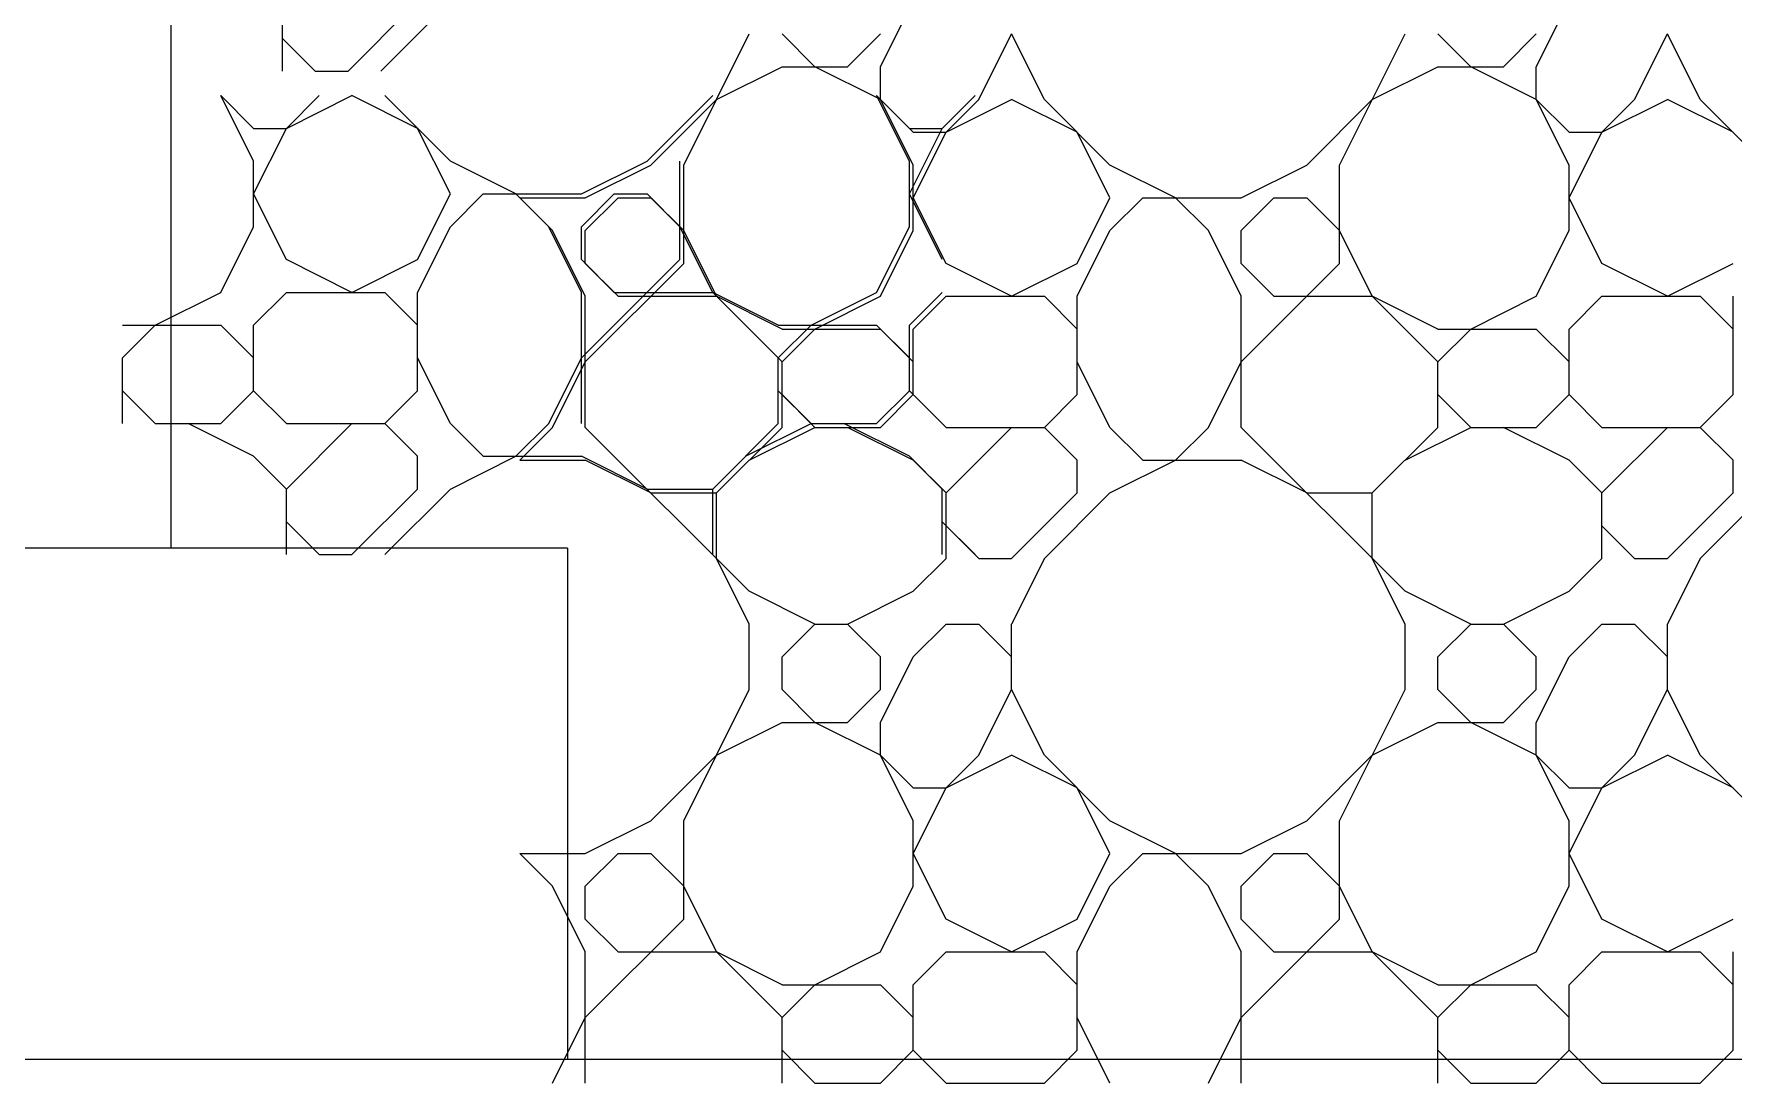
# Model space of a CAD drawing. Extents: x 1223 to 2114, y 507 to 973.
# Drawn here: x 2048.764 to 2049.412, y 610.166 to 610.566 of the extents above; entities that cross this region are included whole.
import ezdxf

# ---------------------------------------------------------------- set-up
doc = ezdxf.new("R2010")
doc.units = 0
doc.header["$MEASUREMENT"] = 0
doc.layers.get('0').update_dxf_attribs({"linetype": 'CONTINUOUS'})
doc.layers.add('06', color=6, linetype='CONTINUOUS')
doc.layers.add('PAREDES', color=2, linetype='CONTINUOUS')

msp = doc.modelspace()

# ---------------------------------------------------------------- linework, layer by layer
at = {"color": 3}
for p, q in [((2048.85877, 610.552), (2048.85877, 610.577)), ((2048.88377, 610.552), (2048.90877, 610.577)), ((2048.89627, 610.552), (2048.92127, 610.577)), ((2049.08671, 610.5537), (2049.09921, 610.5787)), ((2049.33671, 610.5537), (2049.34921, 610.5787)), ((2048.87127, 610.552), (2048.85877, 610.5645)), ((2049.01171, 610.5162), (2049.03671, 610.56619)), ((2049.06171, 610.5537), (2049.04921, 610.5662)), ((2049.07421, 610.5537), (2049.08671, 610.5662)), ((2049.12421, 610.5412), (2049.13671, 610.5662)), ((2049.14921, 610.5412), (2049.13671, 610.5662)), ((2049.26171, 610.5162), (2049.28671, 610.56619)), ((2049.31171, 610.5537), (2049.29921, 610.5662)), ((2049.32421, 610.5537), (2049.33671, 610.5662)), ((2049.37421, 610.5412), (2049.38671, 610.5662)), ((2049.39921, 610.5412), (2049.38671, 610.5662)), ((2048.87127, 610.552), (2048.88377, 610.552)), ((2049.02421, 610.5412), (2049.04921, 610.5537)), ((2049.04921, 610.5537), (2049.07421, 610.5537)), ((2049.08671, 610.5412), (2049.06171, 610.5537)), ((2049.08671, 610.5412), (2049.08671, 610.5537)), ((2049.27421, 610.5412), (2049.29921, 610.5537)), ((2049.29921, 610.5537), (2049.32421, 610.5537)), ((2049.33671, 610.5412), (2049.31171, 610.5537)), ((2049.33671, 610.5412), (2049.33671, 610.5537)), ((2048.84776, 610.51768), (2048.83526, 610.54268)), ((2048.84776, 610.53018), (2048.83526, 610.54268)), ((2048.86026, 610.53018), (2048.88526, 610.54268)), ((2048.86026, 610.53018), (2048.87276, 610.54268)), ((2048.91026, 610.53018), (2048.88526, 610.54268)), ((2048.91026, 610.53018), (2048.88526, 610.54268)), ((2048.92276, 610.51768), (2048.89776, 610.54268)), ((2048.99776, 610.51768), (2049.02276, 610.54268)), ((2048.99921, 610.5162), (2049.02421, 610.5412)), ((2049.09776, 610.51768), (2049.08526, 610.54268)), ((2049.09776, 610.53018), (2049.08526, 610.54268)), ((2049.09921, 610.5287), (2049.08671, 610.5412)), ((2049.09921, 610.5162), (2049.08671, 610.5412)), ((2049.11026, 610.53018), (2049.12276, 610.54268)), ((2049.11171, 610.5287), (2049.12421, 610.5412)), ((2049.11171, 610.5287), (2049.13671, 610.5412)), ((2049.16171, 610.5287), (2049.13671, 610.5412)), ((2049.16171, 610.5287), (2049.13671, 610.5412)), ((2049.17421, 610.5162), (2049.14921, 610.5412)), ((2049.24921, 610.5162), (2049.27421, 610.5412)), ((2049.34921, 610.5287), (2049.33671, 610.5412)), ((2049.34921, 610.5162), (2049.33671, 610.5412)), ((2049.36171, 610.5287), (2049.37421, 610.5412)), ((2049.36171, 610.5287), (2049.38671, 610.5412)), ((2049.41171, 610.5287), (2049.38671, 610.5412)), ((2049.41171, 610.5287), (2049.38671, 610.5412)), ((2049.42421, 610.5162), (2049.39921, 610.5412)), ((2048.84776, 610.50518), (2048.86026, 610.53018)), ((2048.84776, 610.53018), (2048.86026, 610.53018)), ((2048.92276, 610.50518), (2048.91026, 610.53018)), ((2049.09776, 610.50518), (2049.11026, 610.53018)), ((2049.09776, 610.53018), (2049.11026, 610.53018)), ((2049.09921, 610.5287), (2049.11171, 610.5287)), ((2049.09921, 610.5037), (2049.11171, 610.5287)), ((2049.17421, 610.5037), (2049.16171, 610.5287)), ((2049.34921, 610.5287), (2049.36171, 610.5287)), ((2049.34921, 610.5037), (2049.36171, 610.5287)), ((2048.84776, 610.49268), (2048.84776, 610.51768)), ((2048.94776, 610.50518), (2048.92276, 610.51768)), ((2048.97276, 610.50518), (2048.99776, 610.51768)), ((2048.97421, 610.5037), (2048.99921, 610.5162)), ((2049.01026, 610.48018), (2049.01026, 610.51768)), ((2049.01171, 610.4787), (2049.01171, 610.5162)), ((2049.09776, 610.49268), (2049.09776, 610.51768)), ((2049.09921, 610.4912), (2049.09921, 610.5162)), ((2049.19921, 610.5037), (2049.17421, 610.5162)), ((2049.22421, 610.5037), (2049.24921, 610.5162)), ((2049.26171, 610.4787), (2049.26171, 610.5162)), ((2049.34921, 610.4912), (2049.34921, 610.5162)), ((2048.86026, 610.48018), (2048.84776, 610.50518)), ((2048.91026, 610.48018), (2048.92276, 610.50518)), ((2048.92276, 610.49268), (2048.93526, 610.50518)), ((2048.93526, 610.50518), (2048.97276, 610.50518)), ((2048.96026, 610.49268), (2048.94776, 610.50518)), ((2048.97276, 610.49268), (2048.98526, 610.50518)), ((2048.98526, 610.50518), (2048.99776, 610.50518)), ((2049.01026, 610.49268), (2048.99776, 610.50518)), ((2049.11026, 610.48018), (2049.09776, 610.50518)), ((2048.94921, 610.5037), (2048.97421, 610.5037)), ((2048.96171, 610.4912), (2048.94921, 610.5037)), ((2048.94921, 610.5037), (2048.94921, 610.5037)), ((2048.97421, 610.4912), (2048.98671, 610.5037)), ((2048.98671, 610.5037), (2048.99921, 610.5037)), ((2049.01171, 610.4912), (2048.99921, 610.5037)), ((2049.11171, 610.4787), (2049.09921, 610.5037)), ((2049.16171, 610.4787), (2049.17421, 610.5037)), ((2049.17421, 610.4912), (2049.18671, 610.5037)), ((2049.18671, 610.5037), (2049.22421, 610.5037)), ((2049.21171, 610.4912), (2049.19921, 610.5037)), ((2049.22421, 610.4912), (2049.23671, 610.5037)), ((2049.23671, 610.5037), (2049.24921, 610.5037)), ((2049.26171, 610.4912), (2049.24921, 610.5037)), ((2049.36171, 610.4787), (2049.34921, 610.5037)), ((2048.83526, 610.46768), (2048.84776, 610.49268)), ((2048.91026, 610.46768), (2048.92276, 610.49268)), ((2048.97276, 610.46768), (2048.96026, 610.49268)), ((2048.97276, 610.48018), (2048.97276, 610.49268)), ((2049.02276, 610.46768), (2049.01026, 610.49268)), ((2049.08526, 610.46768), (2049.09776, 610.49268)), ((2048.97421, 610.4662), (2048.96171, 610.4912)), ((2048.97421, 610.4787), (2048.97421, 610.4912)), ((2049.02421, 610.4662), (2049.01171, 610.4912)), ((2049.08671, 610.4662), (2049.09921, 610.4912)), ((2049.16171, 610.4662), (2049.17421, 610.4912)), ((2049.22421, 610.4662), (2049.21171, 610.4912)), ((2049.22421, 610.4787), (2049.22421, 610.4912)), ((2049.27421, 610.4662), (2049.26171, 610.4912)), ((2049.33671, 610.4662), (2049.34921, 610.4912)), ((2048.88526, 610.46768), (2048.86026, 610.48018)), ((2048.88526, 610.46768), (2048.91026, 610.48018)), ((2048.98526, 610.46768), (2048.97276, 610.48018)), ((2048.97276, 610.44268), (2049.01026, 610.48018)), ((2048.97421, 610.4412), (2049.01171, 610.4787)), ((2048.98671, 610.4662), (2048.97421, 610.4787)), ((2049.13671, 610.4662), (2049.11171, 610.4787)), ((2049.13671, 610.4662), (2049.16171, 610.4787)), ((2049.22421, 610.4412), (2049.26171, 610.4787)), ((2049.23671, 610.4662), (2049.22421, 610.4787)), ((2049.38671, 610.4662), (2049.36171, 610.4787)), ((2049.38671, 610.4662), (2049.41171, 610.4787)), ((2048.81026, 610.45518), (2048.83526, 610.46768)), ((2048.84776, 610.45518), (2048.86026, 610.46768)), ((2048.86026, 610.46768), (2048.89776, 610.46768)), ((2048.91026, 610.45518), (2048.89776, 610.46768)), ((2048.91026, 610.43018), (2048.91026, 610.46768)), ((2048.97276, 610.41768), (2048.97276, 610.46768)), ((2048.97421, 610.4162), (2048.97421, 610.4662)), ((2048.98526, 610.46768), (2049.02276, 610.46768)), ((2048.98671, 610.4662), (2049.02421, 610.4662)), ((2049.04776, 610.45518), (2049.02276, 610.46768)), ((2049.04776, 610.44268), (2049.02276, 610.46768)), ((2049.04921, 610.4412), (2049.02421, 610.4662)), ((2049.04921, 610.4537), (2049.02421, 610.4662)), ((2049.06026, 610.45518), (2049.08526, 610.46768)), ((2049.06171, 610.4537), (2049.08671, 610.4662)), ((2049.09776, 610.45518), (2049.11026, 610.46768)), ((2049.09921, 610.4537), (2049.11171, 610.4662)), ((2049.11171, 610.4662), (2049.14921, 610.4662)), ((2049.16171, 610.4537), (2049.14921, 610.4662)), ((2049.16171, 610.4287), (2049.16171, 610.4662)), ((2049.22421, 610.4162), (2049.22421, 610.4662)), ((2049.23671, 610.4662), (2049.27421, 610.4662)), ((2049.29921, 610.4412), (2049.27421, 610.4662)), ((2049.29921, 610.4537), (2049.27421, 610.4662)), ((2049.31171, 610.4537), (2049.33671, 610.4662)), ((2049.34921, 610.4537), (2049.36171, 610.4662)), ((2049.36171, 610.4662), (2049.39921, 610.4662)), ((2049.41171, 610.4537), (2049.39921, 610.4662)), ((2049.41171, 610.4287), (2049.41171, 610.4662)), ((2048.79776, 610.44268), (2048.81026, 610.45518)), ((2048.79776, 610.45518), (2048.83526, 610.45518)), ((2048.84776, 610.44268), (2048.83526, 610.45518)), ((2048.84776, 610.43018), (2048.84776, 610.45518)), ((2049.04776, 610.44268), (2049.06026, 610.45518)), ((2049.04776, 610.45518), (2049.08526, 610.45518)), ((2049.04921, 610.4537), (2049.08671, 610.4537)), ((2049.04921, 610.4412), (2049.06171, 610.4537)), ((2049.09776, 610.44268), (2049.08526, 610.45518)), ((2049.09921, 610.4412), (2049.08671, 610.4537)), ((2049.09776, 610.43018), (2049.09776, 610.45518)), ((2049.09921, 610.4287), (2049.09921, 610.4537)), ((2049.29921, 610.4537), (2049.33671, 610.4537)), ((2049.29921, 610.4412), (2049.31171, 610.4537)), ((2049.34921, 610.4412), (2049.33671, 610.4537)), ((2049.34921, 610.4287), (2049.34921, 610.4537)), ((2048.79776, 610.41768), (2048.79776, 610.44268)), ((2048.92276, 610.41768), (2048.91026, 610.44268)), ((2048.96026, 610.41768), (2048.97276, 610.44268)), ((2048.96171, 610.4162), (2048.97421, 610.4412)), ((2049.04776, 610.41768), (2049.04776, 610.44268)), ((2049.04921, 610.4162), (2049.04921, 610.4412)), ((2049.17421, 610.4162), (2049.16171, 610.4412)), ((2049.21171, 610.4162), (2049.22421, 610.4412)), ((2049.29921, 610.4162), (2049.29921, 610.4412)), ((2048.81026, 610.41768), (2048.79776, 610.43018)), ((2048.83526, 610.41768), (2048.84776, 610.43018)), ((2048.86026, 610.41768), (2048.84776, 610.43018)), ((2048.89776, 610.41768), (2048.91026, 610.43018)), ((2049.06026, 610.41768), (2049.04776, 610.43018)), ((2049.06171, 610.4162), (2049.04921, 610.4287)), ((2049.08526, 610.41768), (2049.09776, 610.43018)), ((2049.08671, 610.4162), (2049.09921, 610.4287)), ((2049.11026, 610.41768), (2049.09776, 610.43018)), ((2049.11171, 610.4162), (2049.09921, 610.4287)), ((2049.14921, 610.4162), (2049.16171, 610.4287)), ((2049.31171, 610.4162), (2049.29921, 610.4287)), ((2049.33671, 610.4162), (2049.34921, 610.4287)), ((2049.36171, 610.4162), (2049.34921, 610.4287)), ((2049.39921, 610.4162), (2049.41171, 610.4287)), ((2048.81026, 610.41768), (2048.83526, 610.41768)), ((2048.84776, 610.40518), (2048.82276, 610.41768)), ((2048.86026, 610.39268), (2048.88526, 610.41768)), ((2048.86026, 610.41768), (2048.89776, 610.41768)), ((2048.91026, 610.40518), (2048.89776, 610.41768)), ((2048.93526, 610.40518), (2048.92276, 610.41768)), ((2048.94776, 610.40518), (2048.96026, 610.41768)), ((2048.94921, 610.4037), (2048.96171, 610.4162)), ((2049.03671, 610.3537), (2048.97421, 610.4162)), ((2049.02276, 610.39268), (2049.04776, 610.41768)), ((2049.02421, 610.3912), (2049.04921, 610.4162)), ((2049.03526, 610.40518), (2049.06026, 610.41768)), ((2049.03671, 610.4037), (2049.06171, 610.4162)), ((2049.06026, 610.41768), (2049.08526, 610.41768)), ((2049.06171, 610.4162), (2049.08671, 610.4162)), ((2049.09776, 610.40518), (2049.07276, 610.41768)), ((2049.09921, 610.4037), (2049.07421, 610.4162)), ((2049.11171, 610.4162), (2049.14921, 610.4162)), ((2049.11171, 610.3912), (2049.13671, 610.4162)), ((2049.16171, 610.4037), (2049.14921, 610.4162)), ((2049.18671, 610.4037), (2049.17421, 610.4162)), ((2049.19921, 610.4037), (2049.21171, 610.4162)), ((2049.28671, 610.3537), (2049.22421, 610.4162)), ((2049.27421, 610.3912), (2049.29921, 610.4162)), ((2049.28671, 610.4037), (2049.31171, 610.4162)), ((2049.31171, 610.4162), (2049.33671, 610.4162)), ((2049.34921, 610.4037), (2049.32421, 610.4162)), ((2049.36171, 610.4162), (2049.39921, 610.4162)), ((2049.36171, 610.3912), (2049.38671, 610.4162)), ((2049.41171, 610.4037), (2049.39921, 610.4162)), ((2048.86026, 610.39268), (2048.84776, 610.40518)), ((2048.91026, 610.39268), (2048.91026, 610.40518)), ((2048.92276, 610.39268), (2048.94776, 610.40518)), ((2048.93526, 610.40518), (2048.97276, 610.40518)), ((2048.94921, 610.4037), (2048.97421, 610.4037)), ((2048.99776, 610.39268), (2048.97276, 610.40518)), ((2048.99921, 610.3912), (2048.97421, 610.4037)), ((2049.11026, 610.39268), (2049.09776, 610.40518)), ((2049.11171, 610.3912), (2049.09921, 610.4037)), ((2049.16171, 610.3912), (2049.16171, 610.4037)), ((2049.17421, 610.3912), (2049.19921, 610.4037)), ((2049.18671, 610.4037), (2049.22421, 610.4037)), ((2049.24921, 610.3912), (2049.22421, 610.4037)), ((2049.36171, 610.3912), (2049.34921, 610.4037)), ((2049.41171, 610.3912), (2049.41171, 610.4037)), ((2048.86026, 610.36768), (2048.86026, 610.39268)), ((2048.88526, 610.36768), (2048.91026, 610.39268)), ((2048.89776, 610.36768), (2048.92276, 610.39268)), ((2048.99776, 610.39268), (2049.02276, 610.39268)), ((2048.99921, 610.3912), (2049.02421, 610.3912)), ((2049.02276, 610.36768), (2049.02276, 610.39268)), ((2049.02421, 610.3662), (2049.02421, 610.3912)), ((2049.11026, 610.36768), (2049.11026, 610.39268)), ((2049.11171, 610.3662), (2049.11171, 610.3912)), ((2049.13671, 610.3662), (2049.16171, 610.3912)), ((2049.14921, 610.3662), (2049.17421, 610.3912)), ((2049.24921, 610.3912), (2049.27421, 610.3912)), ((2049.27421, 610.3662), (2049.27421, 610.3912)), ((2049.36171, 610.3662), (2049.36171, 610.3912)), ((2049.38671, 610.3662), (2049.41171, 610.3912)), ((2049.39921, 610.3662), (2049.42421, 610.3912)), ((2048.87276, 610.36768), (2048.86026, 610.38018)), ((2049.12276, 610.36768), (2049.11026, 610.38018)), ((2049.12421, 610.3662), (2049.11171, 610.3787)), ((2049.37421, 610.3662), (2049.36171, 610.3787)), ((2048.87276, 610.36768), (2048.88526, 610.36768)), ((2049.03671, 610.3412), (2049.02421, 610.3662)), ((2049.09921, 610.3537), (2049.11171, 610.3662)), ((2049.12421, 610.3662), (2049.13671, 610.3662)), ((2049.14921, 610.3662), (2049.13671, 610.3412)), ((2049.28671, 610.3412), (2049.27421, 610.3662)), ((2049.34921, 610.3537), (2049.36171, 610.3662)), ((2049.37421, 610.3662), (2049.38671, 610.3662)), ((2049.39921, 610.3662), (2049.38671, 610.3412)), ((2049.06171, 610.3412), (2049.03671, 610.3537)), ((2049.07421, 610.3412), (2049.09921, 610.3537)), ((2049.31171, 610.3412), (2049.28671, 610.3537)), ((2049.32421, 610.3412), (2049.34921, 610.3537)), ((2049.03671, 610.3162), (2049.03671, 610.3412)), ((2049.04921, 610.3287), (2049.06171, 610.3412)), ((2049.06171, 610.3412), (2049.07421, 610.3412)), ((2049.08671, 610.3287), (2049.07421, 610.3412)), ((2049.09921, 610.3287), (2049.11171, 610.3412)), ((2049.11171, 610.3412), (2049.12421, 610.3412)), ((2049.13671, 610.3287), (2049.12421, 610.3412)), ((2049.13671, 610.3162), (2049.13671, 610.3412)), ((2049.28671, 610.3162), (2049.28671, 610.3412)), ((2049.29921, 610.3287), (2049.31171, 610.3412)), ((2049.31171, 610.3412), (2049.32421, 610.3412)), ((2049.33671, 610.3287), (2049.32421, 610.3412)), ((2049.34921, 610.3287), (2049.36171, 610.3412)), ((2049.36171, 610.3412), (2049.37421, 610.3412)), ((2049.38671, 610.3287), (2049.37421, 610.3412)), ((2049.38671, 610.3162), (2049.38671, 610.3412)), ((2049.04921, 610.3162), (2049.04921, 610.3287)), ((2049.08671, 610.3162), (2049.08671, 610.3287)), ((2049.08671, 610.3037), (2049.09921, 610.3287)), ((2049.29921, 610.3162), (2049.29921, 610.3287)), ((2049.33671, 610.3162), (2049.33671, 610.3287)), ((2049.33671, 610.3037), (2049.34921, 610.3287)), ((2049.01171, 610.2662), (2049.03671, 610.31619)), ((2049.06171, 610.3037), (2049.04921, 610.3162)), ((2049.07421, 610.3037), (2049.08671, 610.3162)), ((2049.12421, 610.2912), (2049.13671, 610.3162)), ((2049.14921, 610.2912), (2049.13671, 610.3162)), ((2049.26171, 610.2662), (2049.28671, 610.31619)), ((2049.31171, 610.3037), (2049.29921, 610.3162)), ((2049.32421, 610.3037), (2049.33671, 610.3162)), ((2049.37421, 610.2912), (2049.38671, 610.3162)), ((2049.39921, 610.2912), (2049.38671, 610.3162)), ((2049.02421, 610.2912), (2049.04921, 610.3037)), ((2049.04921, 610.3037), (2049.07421, 610.3037)), ((2049.08671, 610.2912), (2049.06171, 610.3037)), ((2049.08671, 610.2912), (2049.08671, 610.3037)), ((2049.27421, 610.2912), (2049.29921, 610.3037)), ((2049.29921, 610.3037), (2049.32421, 610.3037)), ((2049.33671, 610.2912), (2049.31171, 610.3037)), ((2049.33671, 610.2912), (2049.33671, 610.3037)), ((2048.99921, 610.2662), (2049.02421, 610.2912)), ((2049.09921, 610.2787), (2049.08671, 610.2912)), ((2049.09921, 610.2662), (2049.08671, 610.2912)), ((2049.11171, 610.2787), (2049.12421, 610.2912)), ((2049.11171, 610.2787), (2049.13671, 610.2912)), ((2049.16171, 610.2787), (2049.13671, 610.2912)), ((2049.16171, 610.2787), (2049.13671, 610.2912)), ((2049.17421, 610.2662), (2049.14921, 610.2912)), ((2049.24921, 610.2662), (2049.27421, 610.2912)), ((2049.34921, 610.2787), (2049.33671, 610.2912)), ((2049.34921, 610.2662), (2049.33671, 610.2912)), ((2049.36171, 610.2787), (2049.37421, 610.2912)), ((2049.36171, 610.2787), (2049.38671, 610.2912)), ((2049.41171, 610.2787), (2049.38671, 610.2912)), ((2049.41171, 610.2787), (2049.38671, 610.2912)), ((2049.42421, 610.2662), (2049.39921, 610.2912)), ((2049.09921, 610.2787), (2049.11171, 610.2787)), ((2049.09921, 610.2537), (2049.11171, 610.2787)), ((2049.17421, 610.2537), (2049.16171, 610.2787)), ((2049.34921, 610.2787), (2049.36171, 610.2787)), ((2049.34921, 610.2537), (2049.36171, 610.2787)), ((2048.97421, 610.2537), (2048.99921, 610.2662)), ((2049.01171, 610.2287), (2049.01171, 610.2662)), ((2049.09921, 610.2412), (2049.09921, 610.2662)), ((2049.19921, 610.2537), (2049.17421, 610.2662)), ((2049.22421, 610.2537), (2049.24921, 610.2662)), ((2049.26171, 610.2287), (2049.26171, 610.2662)), ((2049.34921, 610.2412), (2049.34921, 610.2662)), ((2048.94921, 610.2537), (2048.97421, 610.2537)), ((2048.96171, 610.2412), (2048.94921, 610.2537)), ((2048.94921, 610.2537), (2048.94921, 610.2537)), ((2048.97421, 610.2412), (2048.98671, 610.2537)), ((2048.98671, 610.2537), (2048.99921, 610.2537)), ((2049.01171, 610.2412), (2048.99921, 610.2537)), ((2049.11171, 610.2287), (2049.09921, 610.2537)), ((2049.16171, 610.2287), (2049.17421, 610.2537)), ((2049.17421, 610.2412), (2049.18671, 610.2537)), ((2049.18671, 610.2537), (2049.22421, 610.2537)), ((2049.21171, 610.2412), (2049.19921, 610.2537)), ((2049.22421, 610.2412), (2049.23671, 610.2537)), ((2049.23671, 610.2537), (2049.24921, 610.2537)), ((2049.26171, 610.2412), (2049.24921, 610.2537)), ((2049.36171, 610.2287), (2049.34921, 610.2537)), ((2048.97421, 610.2162), (2048.96171, 610.2412)), ((2048.97421, 610.2287), (2048.97421, 610.2412)), ((2049.02421, 610.2162), (2049.01171, 610.2412)), ((2049.08671, 610.2162), (2049.09921, 610.2412)), ((2049.16171, 610.2162), (2049.17421, 610.2412)), ((2049.22421, 610.2162), (2049.21171, 610.2412)), ((2049.22421, 610.2287), (2049.22421, 610.2412)), ((2049.27421, 610.2162), (2049.26171, 610.2412)), ((2049.33671, 610.2162), (2049.34921, 610.2412)), ((2048.97421, 610.1912), (2049.01171, 610.2287)), ((2048.98671, 610.2162), (2048.97421, 610.2287)), ((2049.13671, 610.2162), (2049.11171, 610.2287)), ((2049.13671, 610.2162), (2049.16171, 610.2287)), ((2049.22421, 610.1912), (2049.26171, 610.2287)), ((2049.23671, 610.2162), (2049.22421, 610.2287)), ((2049.38671, 610.2162), (2049.36171, 610.2287)), ((2049.38671, 610.2162), (2049.41171, 610.2287)), ((2048.97421, 610.1662), (2048.97421, 610.2162)), ((2048.98671, 610.2162), (2049.02421, 610.2162)), ((2049.04921, 610.1912), (2049.02421, 610.2162)), ((2049.04921, 610.2037), (2049.02421, 610.2162)), ((2049.06171, 610.2037), (2049.08671, 610.2162)), ((2049.09921, 610.2037), (2049.11171, 610.2162)), ((2049.11171, 610.2162), (2049.14921, 610.2162)), ((2049.16171, 610.2037), (2049.14921, 610.2162)), ((2049.16171, 610.1787), (2049.16171, 610.2162)), ((2049.22421, 610.1662), (2049.22421, 610.2162)), ((2049.23671, 610.2162), (2049.27421, 610.2162)), ((2049.29921, 610.1912), (2049.27421, 610.2162)), ((2049.29921, 610.2037), (2049.27421, 610.2162)), ((2049.31171, 610.2037), (2049.33671, 610.2162)), ((2049.34921, 610.2037), (2049.36171, 610.2162)), ((2049.36171, 610.2162), (2049.39921, 610.2162)), ((2049.41171, 610.2037), (2049.39921, 610.2162)), ((2049.41171, 610.1787), (2049.41171, 610.2162)), ((2049.04921, 610.2037), (2049.08671, 610.2037)), ((2049.04921, 610.1912), (2049.06171, 610.2037)), ((2049.09921, 610.1912), (2049.08671, 610.2037)), ((2049.09921, 610.1787), (2049.09921, 610.2037)), ((2049.29921, 610.2037), (2049.33671, 610.2037)), ((2049.29921, 610.1912), (2049.31171, 610.2037)), ((2049.34921, 610.1912), (2049.33671, 610.2037)), ((2049.34921, 610.1787), (2049.34921, 610.2037)), ((2048.96171, 610.1662), (2048.97421, 610.1912)), ((2049.04921, 610.1662), (2049.04921, 610.1912)), ((2049.17421, 610.1662), (2049.16171, 610.1912)), ((2049.21171, 610.1662), (2049.22421, 610.1912)), ((2049.29921, 610.1662), (2049.29921, 610.1912)), ((2049.06171, 610.1662), (2049.04921, 610.1787)), ((2049.08671, 610.1662), (2049.09921, 610.1787)), ((2049.11171, 610.1662), (2049.09921, 610.1787)), ((2049.14921, 610.1662), (2049.16171, 610.1787)), ((2049.31171, 610.1662), (2049.29921, 610.1787)), ((2049.33671, 610.1662), (2049.34921, 610.1787)), ((2049.36171, 610.1662), (2049.34921, 610.1787)), ((2049.39921, 610.1662), (2049.41171, 610.1787)), ((2049.06171, 610.1662), (2049.08671, 610.1662)), ((2049.11171, 610.1662), (2049.14921, 610.1662)), ((2049.31171, 610.1662), (2049.33671, 610.1662)), ((2049.36171, 610.1662), (2049.39921, 610.1662))]:
    msp.add_line(p, q, dxfattribs=at)
at = {"layer": '06'}
for p, q in [((2048.81616, 613.40767), (2048.81616, 610.37017)), ((2048.81616, 610.37017), (2048.1586, 610.37017)), ((2048.1586, 610.17524), (2048.96746, 610.17524))]:
    msp.add_line(p, q, dxfattribs=at)
at = {"layer": '06', "color": 6}
for q in [(2048.81616, 610.37017), (2048.96746, 610.17524)]:
    msp.add_line((2048.96746, 610.37017), q, dxfattribs=at)
at = {"layer": 'PAREDES', "color": 3}
msp.add_line((2048.96746, 610.17524), (2050.68985, 610.17524), dxfattribs=at)

doc.saveas('drawing.dxf')
